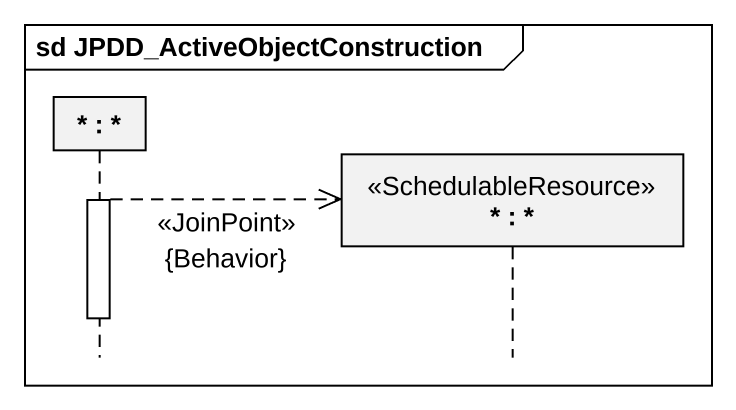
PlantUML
@startuml
mainframe sd JPDD_ActiveObjectConstruction
hide footbox
participant "* : *" as object1
participant "* : *" as object2 <<SchedulableResource>>

activate object1
object1 -->> object2 ** : <<JoinPoint>>\n{Behavior}
deactivate object1
@enduml
